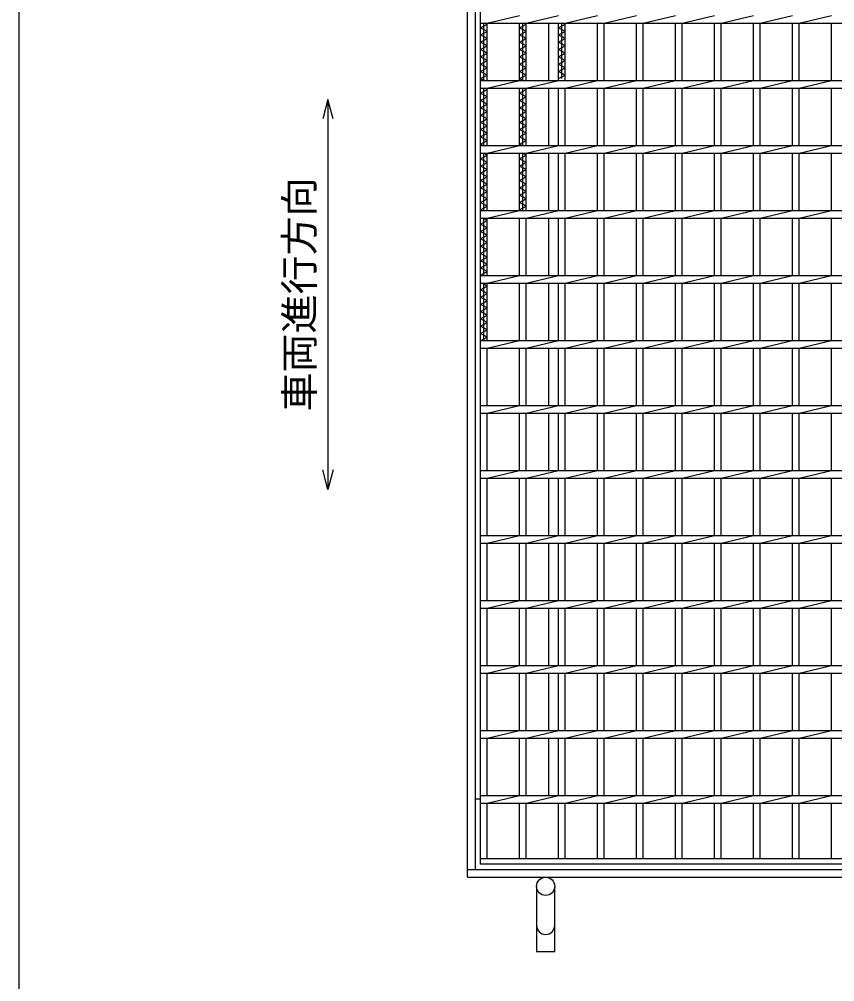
# Model space of a CAD drawing. Units: millimetres, scale not verified. Extents: x -1820 to 1731, y -1282 to 1054.
# Drawn here: x -1729 to -1102, y -386 to 354 of the extents above; entities that cross this region are included whole.
import ezdxf
from ezdxf.enums import TextEntityAlignment as Align

# ---------------------------------------------------------------- set-up
doc = ezdxf.new("R2010")
doc.units = ezdxf.units.MM
doc.header["$LTSCALE"] = 10
for name, color, linetype, lineweight in [('0_2', 150, 'Continuous', 25), ('16', 3, 'Continuous', 25), ('19', 6, 'Continuous', 25)]:
    doc.layers.add(name, color=color, linetype=linetype, lineweight=lineweight)
doc.styles.add('ベクトル', font='')
doc.styles.get('ベクトル').set_extended_font_data('ベクトル')

msp = doc.modelspace()

# ---------------------------------------------------------------- linework, layer by layer
at = {"layer": '0_2'}
msp.add_line((-1729, -1146.5), (-1729, 1053.5), dxfattribs=at)
at = {"layer": '0_2', "color": 4}
for p, q in [((-1491.5, 292.33), (-1495.5, 277.33)), ((-1487.5, 277.33), (-1491.5, 292.33)), ((-1491.5, 292.33), (-1491.5, -7.67)), ((-1491.5, -7.67), (-1495.5, 7.33)), ((-1487.5, 7.33), (-1491.5, -7.67))]:
    msp.add_line(p, q, dxfattribs=at)
at = {"layer": '16'}
for p, q in [((-1374, -291.5), (-1374, 599.5)), ((-1374, 351), (-1374, 357)), ((-1369, 351), (-1344, 357)), ((-1339, 351), (-1314, 357)), ((-1309, 351), (-1284, 357)), ((-1279, 351), (-1254, 357)), ((-1249, 351), (-1224, 357)), ((-1219, 351), (-1194, 357)), ((-1189, 351), (-1164, 357)), ((-1159, 351), (-1134, 357)), ((-1129, 351), (-1104, 357)), ((-1374, 351), (-469, 351)), ((-1374, 347.5), (-1369, 350.3)), ((-1371.5, 307), (-1371.5, 351)), ((-1369, 350.3), (-1370.25, 351)), ((-1369, 307), (-1369, 351)), ((-1344, 307), (-1344, 351)), ((-1344, 347.5), (-1339, 350.3)), ((-1341.5, 307), (-1341.5, 351)), ((-1339, 350.3), (-1340.25, 351)), ((-1339, 307), (-1339, 351)), ((-1314, 307), (-1314, 351)), ((-1314, 347.5), (-1309, 350.3)), ((-1311.5, 308.3), (-1311.5, 351)), ((-1309, 350.3), (-1310.25, 351)), ((-1309, 307), (-1309, 351)), ((-1284, 307), (-1284, 351)), ((-1279, 307), (-1279, 351)), ((-1254, 307), (-1254, 351)), ((-1249, 307), (-1249, 351)), ((-1224, 307), (-1224, 351)), ((-1219, 307), (-1219, 351)), ((-1194, 307), (-1194, 351)), ((-1189, 307), (-1189, 351)), ((-1164, 307), (-1164, 351)), ((-1159, 307), (-1159, 351)), ((-1134, 307), (-1134, 351)), ((-1129, 307), (-1129, 351)), ((-1104, 307), (-1104, 351)), ((-1369, 344.7), (-1374, 347.5)), ((-1374, 341.9), (-1369, 344.7)), ((-1369, 339.1), (-1374, 341.9)), ((-1339, 344.7), (-1344, 347.5)), ((-1344, 341.9), (-1339, 344.7)), ((-1339, 339.1), (-1344, 341.9)), ((-1309, 344.7), (-1314, 347.5)), ((-1314, 341.9), (-1309, 344.7)), ((-1309, 339.1), (-1314, 341.9)), ((-1374, 336.3), (-1369, 339.1)), ((-1369, 333.5), (-1374, 336.3)), ((-1374, 330.7), (-1369, 333.5)), ((-1344, 336.3), (-1339, 339.1)), ((-1339, 333.5), (-1344, 336.3)), ((-1344, 330.7), (-1339, 333.5)), ((-1314, 336.3), (-1309, 339.1)), ((-1309, 333.5), (-1314, 336.3)), ((-1314, 330.7), (-1309, 333.5)), ((-1369, 327.9), (-1374, 330.7)), ((-1374, 325.1), (-1369, 327.9)), ((-1339, 327.9), (-1344, 330.7)), ((-1344, 325.1), (-1339, 327.9)), ((-1309, 327.9), (-1314, 330.7)), ((-1314, 325.1), (-1309, 327.9)), ((-1369, 322.3), (-1374, 325.1)), ((-1374, 319.5), (-1369, 322.3)), ((-1369, 316.7), (-1374, 319.5)), ((-1339, 322.3), (-1344, 325.1)), ((-1344, 319.5), (-1339, 322.3)), ((-1339, 316.7), (-1344, 319.5)), ((-1309, 322.3), (-1314, 325.1)), ((-1314, 319.5), (-1309, 322.3)), ((-1309, 316.7), (-1314, 319.5)), ((-1374, 313.9), (-1369, 316.7)), ((-1369, 311.1), (-1374, 313.9)), ((-1374, 308.3), (-1369, 311.1)), ((-1344, 313.9), (-1339, 316.7)), ((-1339, 311.1), (-1344, 313.9)), ((-1344, 308.3), (-1339, 311.1)), ((-1314, 313.9), (-1309, 316.7)), ((-1309, 311.1), (-1314, 313.9)), ((-1314, 308.3), (-1309, 311.1)), ((-1371.68, 307), (-1374, 308.3)), ((-1374, 307), (-469, 307)), ((-1374, 301), (-1374, 307)), ((-1369, 301), (-1344, 307)), ((-1341.68, 307), (-1344, 308.3)), ((-1339, 301), (-1314, 307)), ((-1309, 301), (-1284, 307)), ((-1279, 301), (-1254, 307)), ((-1249, 301), (-1224, 307)), ((-1219, 301), (-1194, 307)), ((-1189, 301), (-1164, 307)), ((-1159, 301), (-1134, 307)), ((-1129, 301), (-1104, 307)), ((-1374, 301), (-469, 301)), ((-1374, 297.1), (-1369, 299.9)), ((-1369, 294.3), (-1374, 297.1)), ((-1371.5, 257), (-1371.5, 301)), ((-1369, 299.9), (-1370.96, 301)), ((-1369, 257), (-1369, 301)), ((-1344, 257), (-1344, 301)), ((-1344, 297.1), (-1339, 299.9)), ((-1339, 294.3), (-1344, 297.1)), ((-1341.5, 257), (-1341.5, 301)), ((-1339, 299.9), (-1340.96, 301)), ((-1339, 257), (-1339, 301)), ((-1314, 257), (-1314, 301)), ((-1309, 257), (-1309, 301)), ((-1284, 257), (-1284, 301)), ((-1279, 257), (-1279, 301)), ((-1254, 257), (-1254, 301)), ((-1249, 257), (-1249, 301)), ((-1224, 257), (-1224, 301)), ((-1219, 257), (-1219, 301)), ((-1194, 257), (-1194, 301)), ((-1189, 257), (-1189, 301)), ((-1164, 257), (-1164, 301)), ((-1159, 257), (-1159, 301)), ((-1134, 257), (-1134, 301)), ((-1129, 257), (-1129, 301)), ((-1104, 257), (-1104, 301)), ((-1374, 291.5), (-1369, 294.3)), ((-1369, 288.7), (-1374, 291.5)), ((-1344, 291.5), (-1339, 294.3)), ((-1339, 288.7), (-1344, 291.5)), ((-1374, 285.9), (-1369, 288.7)), ((-1369, 283.1), (-1374, 285.9)), ((-1374, 280.3), (-1369, 283.1)), ((-1344, 285.9), (-1339, 288.7)), ((-1339, 283.1), (-1344, 285.9)), ((-1344, 280.3), (-1339, 283.1)), ((-1369, 277.5), (-1374, 280.3)), ((-1374, 274.7), (-1369, 277.5)), ((-1369, 271.9), (-1374, 274.7)), ((-1339, 277.5), (-1344, 280.3)), ((-1344, 274.7), (-1339, 277.5)), ((-1339, 271.9), (-1344, 274.7)), ((-1374, 269.1), (-1369, 271.9)), ((-1369, 266.3), (-1374, 269.1)), ((-1344, 269.1), (-1339, 271.9)), ((-1339, 266.3), (-1344, 269.1)), ((-1374, 263.5), (-1369, 266.3)), ((-1369, 260.7), (-1374, 263.5)), ((-1374, 257.9), (-1369, 260.7)), ((-1344, 263.5), (-1339, 266.3)), ((-1339, 260.7), (-1344, 263.5)), ((-1344, 257.9), (-1339, 260.7)), ((-1372.39, 257), (-1374, 257.9)), ((-1374, 257), (-469, 257)), ((-1374, 251), (-1374, 257)), ((-1369, 251), (-1344, 257)), ((-1342.39, 257), (-1344, 257.9)), ((-1339, 251), (-1314, 257)), ((-1309, 251), (-1284, 257)), ((-1279, 251), (-1254, 257)), ((-1249, 251), (-1224, 257)), ((-1219, 251), (-1194, 257)), ((-1189, 251), (-1164, 257)), ((-1159, 251), (-1134, 257)), ((-1129, 251), (-1104, 257)), ((-1374, 251), (-469, 251)), ((-1374, 246.7), (-1369, 249.5)), ((-1369, 243.9), (-1374, 246.7)), ((-1369, 249.5), (-1371.68, 251)), ((-1371.5, 207), (-1371.5, 251)), ((-1369, 207), (-1369, 251)), ((-1344, 207), (-1344, 251)), ((-1344, 246.7), (-1339, 249.5)), ((-1339, 243.9), (-1344, 246.7)), ((-1339, 249.5), (-1341.68, 251)), ((-1341.5, 207.5), (-1341.5, 251)), ((-1339, 207), (-1339, 251)), ((-1314, 207), (-1314, 251)), ((-1309, 207), (-1309, 251)), ((-1284, 207), (-1284, 251)), ((-1279, 207), (-1279, 251)), ((-1254, 207), (-1254, 251)), ((-1249, 207), (-1249, 251)), ((-1224, 207), (-1224, 251)), ((-1219, 207), (-1219, 251)), ((-1194, 207), (-1194, 251)), ((-1189, 207), (-1189, 251)), ((-1164, 207), (-1164, 251)), ((-1159, 207), (-1159, 251)), ((-1134, 207), (-1134, 251)), ((-1129, 207), (-1129, 251)), ((-1104, 207), (-1104, 251)), ((-1374, 241.1), (-1369, 243.9)), ((-1369, 238.3), (-1374, 241.1)), ((-1374, 235.5), (-1369, 238.3)), ((-1344, 241.1), (-1339, 243.9)), ((-1339, 238.3), (-1344, 241.1)), ((-1344, 235.5), (-1339, 238.3)), ((-1369, 232.7), (-1374, 235.5)), ((-1374, 229.9), (-1369, 232.7)), ((-1369, 227.1), (-1374, 229.9)), ((-1339, 232.7), (-1344, 235.5)), ((-1344, 229.9), (-1339, 232.7)), ((-1339, 227.1), (-1344, 229.9)), ((-1374, 224.3), (-1369, 227.1)), ((-1369, 221.5), (-1374, 224.3)), ((-1344, 224.3), (-1339, 227.1)), ((-1339, 221.5), (-1344, 224.3)), ((-1374, 218.7), (-1369, 221.5)), ((-1369, 215.9), (-1374, 218.7)), ((-1374, 213.1), (-1369, 215.9)), ((-1344, 218.7), (-1339, 221.5)), ((-1339, 215.9), (-1344, 218.7)), ((-1344, 213.1), (-1339, 215.9)), ((-1369, 210.3), (-1374, 213.1)), ((-1374, 207.5), (-1369, 210.3)), ((-1373.11, 207), (-1374, 207.5)), ((-1339, 210.3), (-1344, 213.1)), ((-1344, 207.5), (-1339, 210.3)), ((-1374, 207), (-469, 207)), ((-1374, 201), (-1374, 207)), ((-1374, 201), (-469, 201)), ((-1369, 199.1), (-1372.39, 201)), ((-1371.5, 157), (-1371.5, 201)), ((-1369, 201), (-1344, 207)), ((-1369, 157), (-1369, 201)), ((-1344, 157), (-1344, 201)), ((-1339, 201), (-1314, 207)), ((-1339, 157), (-1339, 201)), ((-1314, 157), (-1314, 201)), ((-1309, 201), (-1284, 207)), ((-1309, 157), (-1309, 201)), ((-1284, 157), (-1284, 201)), ((-1279, 201), (-1254, 207)), ((-1279, 157), (-1279, 201)), ((-1254, 157), (-1254, 201)), ((-1249, 201), (-1224, 207)), ((-1249, 157), (-1249, 201)), ((-1224, 157), (-1224, 201)), ((-1219, 201), (-1194, 207)), ((-1219, 157), (-1219, 201)), ((-1194, 157), (-1194, 201)), ((-1189, 201), (-1164, 207)), ((-1189, 157), (-1189, 201)), ((-1164, 157), (-1164, 201)), ((-1159, 201), (-1134, 207)), ((-1159, 157), (-1159, 201)), ((-1134, 157), (-1134, 201)), ((-1129, 201), (-1104, 207)), ((-1129, 157), (-1129, 201)), ((-1104, 157), (-1104, 201)), ((-1374, 196.3), (-1369, 199.1)), ((-1369, 193.5), (-1374, 196.3)), ((-1374, 190.7), (-1369, 193.5)), ((-1369, 187.9), (-1374, 190.7)), ((-1374, 185.1), (-1369, 187.9)), ((-1369, 182.3), (-1374, 185.1)), ((-1374, 179.5), (-1369, 182.3)), ((-1369, 176.7), (-1374, 179.5)), ((-1374, 173.9), (-1369, 176.7)), ((-1369, 171.1), (-1374, 173.9)), ((-1374, 168.3), (-1369, 171.1)), ((-1369, 165.5), (-1374, 168.3)), ((-1374, 162.7), (-1369, 165.5)), ((-1369, 159.9), (-1374, 162.7)), ((-1374, 157.1), (-1369, 159.9)), ((-1373.82, 157), (-1374, 157.1)), ((-1374, 157), (-469, 157)), ((-1374, 151), (-1374, 157)), ((-1369, 151), (-1344, 157)), ((-1339, 151), (-1314, 157)), ((-1309, 151), (-1284, 157)), ((-1279, 151), (-1254, 157)), ((-1249, 151), (-1224, 157)), ((-1219, 151), (-1194, 157)), ((-1189, 151), (-1164, 157)), ((-1159, 151), (-1134, 157)), ((-1129, 151), (-1104, 157)), ((-1374, 151), (-469, 151)), ((-1374, 145.9), (-1369, 148.7)), ((-1369, 148.7), (-1373.11, 151)), ((-1371.5, 107), (-1371.5, 151)), ((-1369, 107), (-1369, 151)), ((-1344, 107), (-1344, 151)), ((-1339, 107), (-1339, 151)), ((-1314, 107), (-1314, 151)), ((-1309, 107), (-1309, 151)), ((-1284, 107), (-1284, 151)), ((-1279, 107), (-1279, 151)), ((-1254, 107), (-1254, 151)), ((-1249, 107), (-1249, 151)), ((-1224, 107), (-1224, 151)), ((-1219, 107), (-1219, 151)), ((-1194, 107), (-1194, 151)), ((-1189, 107), (-1189, 151)), ((-1164, 107), (-1164, 151)), ((-1159, 107), (-1159, 151)), ((-1134, 107), (-1134, 151)), ((-1129, 107), (-1129, 151)), ((-1104, 107), (-1104, 151)), ((-1369, 143.1), (-1374, 145.9)), ((-1374, 140.3), (-1369, 143.1)), ((-1369, 137.5), (-1374, 140.3)), ((-1374, 134.7), (-1369, 137.5)), ((-1369, 131.9), (-1374, 134.7)), ((-1374, 129.1), (-1369, 131.9)), ((-1369, 126.3), (-1374, 129.1)), ((-1374, 123.5), (-1369, 126.3)), ((-1369, 120.7), (-1374, 123.5)), ((-1374, 117.9), (-1369, 120.7)), ((-1369, 115.1), (-1374, 117.9)), ((-1374, 112.3), (-1369, 115.1)), ((-1369, 109.5), (-1374, 112.3)), ((-1374, 106.7), (-1369, 109.5)), ((-1374, 107), (-469, 107)), ((-1374, 101), (-1374, 107)), ((-1369, 101), (-1344, 107)), ((-1339, 101), (-1314, 107)), ((-1309, 101), (-1284, 107)), ((-1279, 101), (-1254, 107)), ((-1249, 101), (-1224, 107)), ((-1219, 101), (-1194, 107)), ((-1189, 101), (-1164, 107)), ((-1159, 101), (-1134, 107)), ((-1129, 101), (-1104, 107)), ((-1374, 101), (-469, 101)), ((-1369, 57), (-1369, 101)), ((-1344, 57), (-1344, 101)), ((-1339, 57), (-1339, 101)), ((-1314, 57), (-1314, 101)), ((-1309, 57), (-1309, 101)), ((-1284, 57), (-1284, 101)), ((-1279, 57), (-1279, 101)), ((-1254, 57), (-1254, 101)), ((-1249, 57), (-1249, 101)), ((-1224, 57), (-1224, 101)), ((-1219, 57), (-1219, 101)), ((-1194, 57), (-1194, 101)), ((-1189, 57), (-1189, 101)), ((-1164, 57), (-1164, 101)), ((-1159, 57), (-1159, 101)), ((-1134, 57), (-1134, 101)), ((-1129, 57), (-1129, 101)), ((-1104, 57), (-1104, 101)), ((-1374, 57), (-469, 57)), ((-1374, 51), (-1374, 57)), ((-1369, 51), (-1344, 57)), ((-1339, 51), (-1314, 57)), ((-1309, 51), (-1284, 57)), ((-1279, 51), (-1254, 57)), ((-1249, 51), (-1224, 57)), ((-1219, 51), (-1194, 57)), ((-1189, 51), (-1164, 57)), ((-1159, 51), (-1134, 57)), ((-1129, 51), (-1104, 57)), ((-1374, 51), (-469, 51)), ((-1369, 7), (-1369, 51)), ((-1344, 7), (-1344, 51)), ((-1339, 7), (-1339, 51)), ((-1314, 7), (-1314, 51)), ((-1309, 7), (-1309, 51)), ((-1284, 7), (-1284, 51)), ((-1279, 7), (-1279, 51)), ((-1254, 7), (-1254, 51)), ((-1249, 7), (-1249, 51)), ((-1224, 7), (-1224, 51)), ((-1219, 7), (-1219, 51)), ((-1194, 7), (-1194, 51)), ((-1189, 7), (-1189, 51)), ((-1164, 7), (-1164, 51)), ((-1159, 7), (-1159, 51)), ((-1134, 7), (-1134, 51)), ((-1129, 7), (-1129, 51)), ((-1104, 7), (-1104, 51)), ((-1374, 7), (-469, 7)), ((-1374, 1), (-1374, 7)), ((-1374, 1), (-469, 1)), ((-1369, 1), (-1344, 7)), ((-1369, -43), (-1369, 1)), ((-1344, -43), (-1344, 1)), ((-1339, 1), (-1314, 7)), ((-1339, -43), (-1339, 1)), ((-1314, -43), (-1314, 1)), ((-1309, 1), (-1284, 7)), ((-1309, -43), (-1309, 1)), ((-1284, -43), (-1284, 1)), ((-1279, 1), (-1254, 7)), ((-1279, -43), (-1279, 1)), ((-1254, -43), (-1254, 1)), ((-1249, 1), (-1224, 7)), ((-1249, -43), (-1249, 1)), ((-1224, -43), (-1224, 1)), ((-1219, 1), (-1194, 7)), ((-1219, -43), (-1219, 1)), ((-1194, -43), (-1194, 1)), ((-1189, 1), (-1164, 7)), ((-1189, -43), (-1189, 1)), ((-1164, -43), (-1164, 1)), ((-1159, 1), (-1134, 7)), ((-1159, -43), (-1159, 1)), ((-1134, -43), (-1134, 1)), ((-1129, 1), (-1104, 7)), ((-1129, -43), (-1129, 1)), ((-1104, -43), (-1104, 1)), ((-1374, -43), (-469, -43)), ((-1374, -49), (-1374, -43)), ((-1369, -49), (-1344, -43)), ((-1339, -49), (-1314, -43)), ((-1309, -49), (-1284, -43)), ((-1279, -49), (-1254, -43)), ((-1249, -49), (-1224, -43)), ((-1219, -49), (-1194, -43)), ((-1189, -49), (-1164, -43)), ((-1159, -49), (-1134, -43)), ((-1129, -49), (-1104, -43)), ((-1374, -49), (-469, -49)), ((-1369, -93), (-1369, -49)), ((-1344, -93), (-1344, -49)), ((-1339, -93), (-1339, -49)), ((-1314, -93), (-1314, -49)), ((-1309, -93), (-1309, -49)), ((-1284, -93), (-1284, -49)), ((-1279, -93), (-1279, -49)), ((-1254, -93), (-1254, -49)), ((-1249, -93), (-1249, -49)), ((-1224, -93), (-1224, -49)), ((-1219, -93), (-1219, -49)), ((-1194, -93), (-1194, -49)), ((-1189, -93), (-1189, -49)), ((-1164, -93), (-1164, -49)), ((-1159, -93), (-1159, -49)), ((-1134, -93), (-1134, -49)), ((-1129, -93), (-1129, -49)), ((-1104, -93), (-1104, -49)), ((-1374, -93), (-469, -93)), ((-1374, -99), (-1374, -93)), ((-1369, -99), (-1344, -93)), ((-1339, -99), (-1314, -93)), ((-1309, -99), (-1284, -93)), ((-1279, -99), (-1254, -93)), ((-1249, -99), (-1224, -93)), ((-1219, -99), (-1194, -93)), ((-1189, -99), (-1164, -93)), ((-1159, -99), (-1134, -93)), ((-1129, -99), (-1104, -93)), ((-1374, -99), (-469, -99)), ((-1369, -143), (-1369, -99)), ((-1344, -143), (-1344, -99)), ((-1339, -143), (-1339, -99)), ((-1314, -143), (-1314, -99)), ((-1309, -143), (-1309, -99)), ((-1284, -143), (-1284, -99)), ((-1279, -143), (-1279, -99)), ((-1254, -143), (-1254, -99)), ((-1249, -143), (-1249, -99)), ((-1224, -143), (-1224, -99)), ((-1219, -143), (-1219, -99)), ((-1194, -143), (-1194, -99)), ((-1189, -143), (-1189, -99)), ((-1164, -143), (-1164, -99)), ((-1159, -143), (-1159, -99)), ((-1134, -143), (-1134, -99)), ((-1129, -143), (-1129, -99)), ((-1104, -143), (-1104, -99)), ((-1374, -143), (-469, -143)), ((-1374, -149), (-1374, -143)), ((-1369, -149), (-1344, -143)), ((-1339, -149), (-1314, -143)), ((-1309, -149), (-1284, -143)), ((-1279, -149), (-1254, -143)), ((-1249, -149), (-1224, -143)), ((-1219, -149), (-1194, -143)), ((-1189, -149), (-1164, -143)), ((-1159, -149), (-1134, -143)), ((-1129, -149), (-1104, -143)), ((-1374, -149), (-469, -149)), ((-1369, -193), (-1369, -149)), ((-1344, -193), (-1344, -149)), ((-1339, -193), (-1339, -149)), ((-1314, -193), (-1314, -149)), ((-1309, -193), (-1309, -149)), ((-1284, -193), (-1284, -149)), ((-1279, -193), (-1279, -149)), ((-1254, -193), (-1254, -149)), ((-1249, -193), (-1249, -149)), ((-1224, -193), (-1224, -149)), ((-1219, -193), (-1219, -149)), ((-1194, -193), (-1194, -149)), ((-1189, -193), (-1189, -149)), ((-1164, -193), (-1164, -149)), ((-1159, -193), (-1159, -149)), ((-1134, -193), (-1134, -149)), ((-1129, -193), (-1129, -149)), ((-1104, -193), (-1104, -149)), ((-1374, -193), (-469, -193)), ((-1374, -199), (-1374, -193)), ((-1374, -199), (-469, -199)), ((-1369, -199), (-1344, -193)), ((-1369, -243), (-1369, -199)), ((-1344, -243), (-1344, -199)), ((-1339, -199), (-1314, -193)), ((-1339, -243), (-1339, -199)), ((-1314, -243), (-1314, -199)), ((-1309, -199), (-1284, -193)), ((-1309, -243), (-1309, -199)), ((-1284, -243), (-1284, -199)), ((-1279, -199), (-1254, -193)), ((-1279, -243), (-1279, -199)), ((-1254, -243), (-1254, -199)), ((-1249, -199), (-1224, -193)), ((-1249, -243), (-1249, -199)), ((-1224, -243), (-1224, -199)), ((-1219, -199), (-1194, -193)), ((-1219, -243), (-1219, -199)), ((-1194, -243), (-1194, -199)), ((-1189, -199), (-1164, -193)), ((-1189, -243), (-1189, -199)), ((-1164, -243), (-1164, -199)), ((-1159, -199), (-1134, -193)), ((-1159, -243), (-1159, -199)), ((-1134, -243), (-1134, -199)), ((-1129, -199), (-1104, -193)), ((-1129, -243), (-1129, -199)), ((-1104, -243), (-1104, -199)), ((-1374, -243), (-469, -243)), ((-1374, -249), (-1374, -243)), ((-1369, -249), (-1344, -243)), ((-1339, -249), (-1314, -243)), ((-1309, -249), (-1284, -243)), ((-1279, -249), (-1254, -243)), ((-1249, -249), (-1224, -243)), ((-1219, -249), (-1194, -243)), ((-1189, -249), (-1164, -243)), ((-1159, -249), (-1134, -243)), ((-1129, -249), (-1104, -243)), ((-1374, -249), (-469, -249)), ((-1369, -291.5), (-1369, -249)), ((-1344, -291.5), (-1344, -249)), ((-1339, -291.5), (-1339, -249)), ((-1314, -291.5), (-1314, -249)), ((-1309, -291.5), (-1309, -249)), ((-1284, -291.5), (-1284, -249)), ((-1279, -291.5), (-1279, -249)), ((-1254, -291.5), (-1254, -249)), ((-1249, -291.5), (-1249, -249)), ((-1224, -291.5), (-1224, -249)), ((-1219, -291.5), (-1219, -249)), ((-1194, -291.5), (-1194, -249)), ((-1189, -291.5), (-1189, -249)), ((-1164, -291.5), (-1164, -249)), ((-1159, -291.5), (-1159, -249)), ((-1134, -291.5), (-1134, -249)), ((-1129, -291.5), (-1129, -249)), ((-1104, -291.5), (-1104, -249)), ((-1374, -291.5), (-469, -291.5)), ((-1374, -296), (-1374, -291.5)), ((-1374, -291.5), (-1369, -291.5)), ((-469, -296), (-1374, -296)), ((-1344, -291.5), (-1339, -291.5)), ((-1314, -291.5), (-1309, -291.5)), ((-1284, -291.5), (-1279, -291.5)), ((-1254, -291.5), (-1249, -291.5)), ((-1224, -291.5), (-1219, -291.5)), ((-1194, -291.5), (-1189, -291.5)), ((-1164, -291.5), (-1159, -291.5)), ((-1134, -291.5), (-1129, -291.5)), ((-1104, -291.5), (-1099, -291.5))]:
    msp.add_line(p, q, dxfattribs=at)
at = {"layer": '19'}
for p, q in [((-1384, -306), (-1384, 614)), ((-1378, -300), (-1378, 608)), ((-1321.5, 307), (-1321.5, 351)), ((-1321.5, 257), (-1321.5, 301)), ((-1321.5, 207), (-1321.5, 251)), ((-1321.5, 157), (-1321.5, 201)), ((-1321.5, 107), (-1321.5, 151)), ((-1321.5, 57), (-1321.5, 101)), ((-1321.5, 7), (-1321.5, 51)), ((-1321.5, -43), (-1321.5, 1)), ((-1321.5, -93), (-1321.5, -49)), ((-1321.5, -143), (-1321.5, -99)), ((-1321.5, -193), (-1321.5, -149)), ((-1321.5, -243), (-1321.5, -199)), ((-1374, -246), (-1378, -246)), ((-1384, -300), (-459, -300)), ((-1384, -306), (-459, -306)), ((-1331, -313), (-1331, -363)), ((-1317, -363), (-1317, -313)), ((-1331, -363), (-1317, -363))]:
    msp.add_line(p, q, dxfattribs=at)
msp.add_circle((-1324, -313), 7, dxfattribs=at)
msp.add_arc((-1324, -343), 7, 180, 0, dxfattribs=at)

# ---------------------------------------------------------------- texts
at = {"layer": '0_2', "color": 2, "style": 'ベクトル'}
msp.add_text('車両進行方向', height=21.99, rotation=90, dxfattribs=at).set_placement((-1513.5, 52.33), align=Align.MIDDLE_LEFT)

doc.saveas('drawing.dxf')
